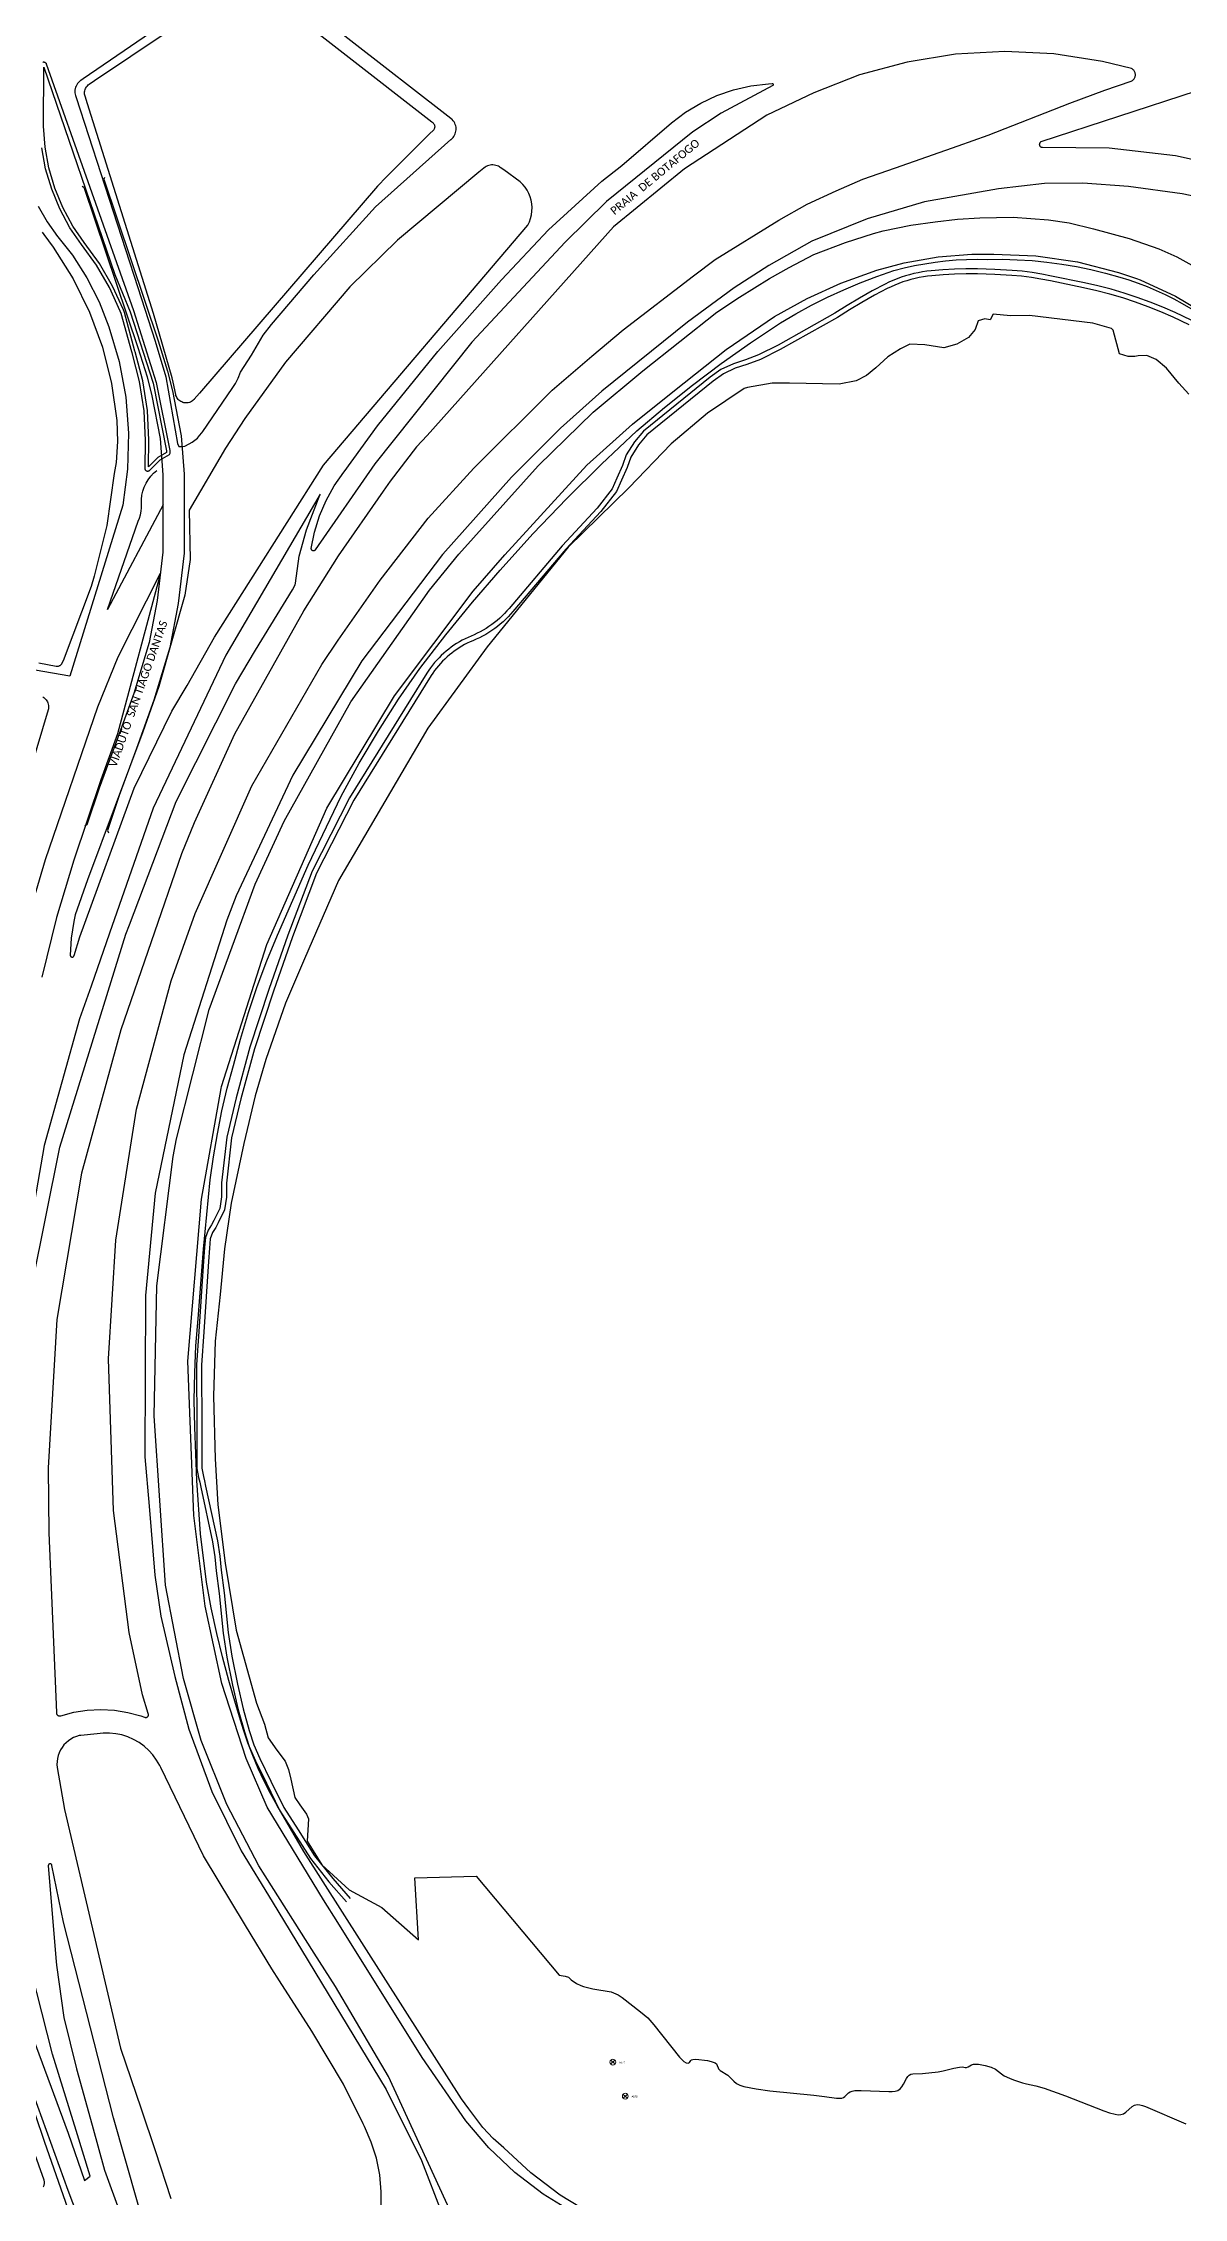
# Model space of a CAD drawing. Header units: millimetres. Extents: x 676447 to 689606, y 7455628 to 7463967.
# Drawn here: x 686435 to 686863, y 7460995 to 7461803 of the extents above; entities that cross this region are included whole.
import ezdxf

# ---------------------------------------------------------------- set-up
doc = ezdxf.new("R2010")
doc.units = ezdxf.units.MM
doc.header["$LTSCALE"] = 0.1
doc.header["$MEASUREMENT"] = 0
doc.linetypes.add('PHANTOM2', pattern=[1.25, 0.625, -0.125, 0.125, -0.125, 0.125, -0.125])
doc.layers.add('10.4-Postes', color=1, linetype='Continuous', lineweight=0)
for name, color, linetype in [('LEGENDAS_INFRAESTRUTURAS', 7, 'Continuous'), ('MUB_MEIOFIO', 7, 'Continuous'), ('MUB_OBRA_ARTE', 7, 'Continuous'), ('MUB_QUADRAS', 7, 'Continuous'), ('MUB_SEGMENTO', 7, 'Continuous'), ('NOS_DE_INFRAESTRUTURA', 7, 'Continuous')]:
    doc.layers.add(name, color=color, linetype=linetype)
doc.styles.add('Legend', font='calibri.ttf')
doc.styles.get("Standard").update_dxf_attribs({"font": 'arial.ttf'})

# ---------------------------------------------------------------- blocks, each defined once
blk = doc.blocks.new('PTPT')
at = {"layer": '10.4-Postes', "color": 1, "linetype": 'PHANTOM2'}
for points in [[(-0.0000079, 0.0000104), (0.0000075, -0.000002)], [(0.000007, 0.0000109), (-0.0000074, -0.0000025)]]:
    blk.add_lwpolyline(points, dxfattribs=at)
at = {"layer": '10.4-Postes', "color": 1}
blk.add_circle((-0.0000002, 0.0000042), 0.00000987, dxfattribs=at)

msp = doc.modelspace()

# ---------------------------------------------------------------- linework, layer by layer
at = {"layer": 'MUB_MEIOFIO', "linetype": 'Continuous'}
for points in [[(686508.59, 7461829.76), (686450.22, 7461789.81), (686449.28, 7461789.17), (686449.17, 7461789.09), (686448.77, 7461788.76), (686448.4, 7461788.39), (686448.07, 7461787.99), (686447.78, 7461787.55), (686447.54, 7461787.08), (686447.35, 7461786.6), (686447.22, 7461786.09), (686447.13, 7461785.57), (686447.11, 7461785.05), (686447.13, 7461784.53), (686447.21, 7461784.01), (686447.35, 7461783.51), (686447.58, 7461782.79)], [(686447.58, 7461782.79), (686470.69, 7461711.54), (686477.23, 7461691.38), (686481.16, 7461678.1), (686485.56, 7461653.01), (686486.03, 7461651.97), (686487.18, 7461651.91), (686488.3, 7461652.05), (686489.9, 7461652.94), (686491.01, 7461653.55), (686492.05, 7461654.26), (686493.01, 7461655.09), (686493.88, 7461656), (686494.65, 7461657.01), (686495.03, 7461657.61), (686506.03, 7461673.65), (686507.26, 7461675.53), (686508.32, 7461677.58), (686509.16, 7461679.74), (686513.36, 7461686.13), (686517.71, 7461693.63), (686520.87, 7461697.62), (686536.65, 7461716.24), (686559.77, 7461741.76), (686588.1, 7461766.99), (686588.18, 7461767.05), (686588.57, 7461767.4), (686588.92, 7461767.78), (686589.23, 7461768.2), (686589.5, 7461768.65), (686589.72, 7461769.13), (686589.88, 7461769.63), (686590, 7461770.14), (686590.06, 7461770.66), (686590.06, 7461771.18), (686590.01, 7461771.7), (686589.91, 7461772.21), (686589.75, 7461772.71), (686589.54, 7461773.19), (686589.28, 7461773.65), (686588.98, 7461774.08), (686588.63, 7461774.47), (686588.25, 7461774.82), (686588.13, 7461774.91), (686585.87, 7461776.67), (686517.51, 7461829.75)], [(686435.07, 7461796.05), (686435.18, 7461796.08), (686435.29, 7461796.09), (686435.41, 7461796.09), (686435.52, 7461796.08), (686435.64, 7461796.06), (686435.75, 7461796.02), (686435.85, 7461795.98), (686435.95, 7461795.92), (686436.05, 7461795.85), (686436.13, 7461795.78), (686436.21, 7461795.69), (686436.28, 7461795.6), (686436.34, 7461795.5), (686436.38, 7461795.39)], [(686724.19, 7461784.56), (686706.54, 7461776.16), (686675.75, 7461755.98), (686649.06, 7461734.33), (686579.15, 7461656.11), (686575.25, 7461651.76), (686565.32, 7461638.98), (686562.71, 7461635.12), (686545.81, 7461610.99), (686532.87, 7461590.3), (686532.8, 7461590.2), (686506.9, 7461544.04), (686491.83, 7461510.77), (686487.06, 7461499.22), (686464.36, 7461433.17), (686449.52, 7461379.52), (686440.37, 7461324.61), (686437.02, 7461269.05), (686437.38, 7461244.65), (686440.16, 7461177.26), (686440.16, 7461177.14), (686440.17, 7461177.01), (686440.19, 7461176.89), (686440.22, 7461176.77), (686440.27, 7461176.65), (686440.33, 7461176.54), (686440.4, 7461176.44), (686440.48, 7461176.35), (686440.57, 7461176.26), (686440.67, 7461176.19), (686440.78, 7461176.12), (686440.89, 7461176.07), (686441.01, 7461176.03), (686441.13, 7461176), (686441.25, 7461175.98), (686441.38, 7461175.98), (686441.5, 7461175.99), (686441.62, 7461176.01), (686441.74, 7461176.04), (686441.76, 7461176.05), (686446.69, 7461177.36), (686451.73, 7461178.14), (686456.83, 7461178.4), (686461.92, 7461178.12), (686466.96, 7461177.32), (686471.88, 7461175.99), (686473.24, 7461175.52), (686473.33, 7461175.48), (686473.43, 7461175.45), (686473.53, 7461175.42), (686473.63, 7461175.41), (686473.74, 7461175.41), (686473.84, 7461175.42), (686473.94, 7461175.44), (686474.04, 7461175.47), (686474.13, 7461175.51), (686474.22, 7461175.57), (686474.3, 7461175.63), (686474.38, 7461175.69), (686474.45, 7461175.77), (686474.51, 7461175.85), (686474.56, 7461175.94), (686474.61, 7461176.03), (686474.64, 7461176.13), (686474.66, 7461176.23), (686474.67, 7461176.33), (686474.67, 7461176.44), (686474.66, 7461176.54), (686474.64, 7461176.64), (686474.61, 7461176.74), (686474.57, 7461176.83), (686474.56, 7461176.85), (686472.4, 7461183.84), (686467.46, 7461207.21), (686461.51, 7461253.05), (686459.67, 7461309.93), (686462.39, 7461354.35), (686470.22, 7461403.53), (686483.16, 7461451.62), (686492.18, 7461476.87), (686513.48, 7461524.74), (686539.67, 7461570.13), (686545.81, 7461579.37), (686561.51, 7461601.78), (686579.57, 7461625.02), (686596.71, 7461643.79), (686626.01, 7461673.09), (686640.91, 7461685.83), (686652.73, 7461695.61), (686679.02, 7461715.85), (686687.17, 7461722.09), (686711.01, 7461736.76), (686721.75, 7461742.73), (686732.55, 7461747.76), (686742.6, 7461752.1), (686754.83, 7461756.45), (686778.27, 7461764.6), (686789.54, 7461768.67), (686820.18, 7461780.62), (686833.36, 7461785.51), (686843.14, 7461788.89), (686843.22, 7461788.92), (686843.46, 7461789.04), (686843.69, 7461789.19), (686843.91, 7461789.35), (686844.1, 7461789.54), (686844.27, 7461789.75), (686844.42, 7461789.98), (686844.55, 7461790.21), (686844.65, 7461790.47), (686844.73, 7461790.73), (686844.77, 7461790.99), (686844.79, 7461791.26), (686844.78, 7461791.53), (686844.74, 7461791.8), (686844.68, 7461792.07), (686844.58, 7461792.32), (686844.46, 7461792.56), (686844.32, 7461792.79), (686844.15, 7461793), (686843.96, 7461793.2), (686843.75, 7461793.37), (686843.53, 7461793.52), (686843.29, 7461793.65), (686832.42, 7461796.28), (686814.2, 7461799.11), (686795.78, 7461800.02), (686777.37, 7461798.99), (686759.17, 7461796.05), (686741.38, 7461791.22), (686724.19, 7461784.56)], [(686436.38, 7461795.39), (686469.04, 7461702.87), (686477.62, 7461675.93), (686482.68, 7461650.38), (686482.68, 7461649.32), (686482.41, 7461648.86), (686478.97, 7461646.77), (686475.04, 7461642.89), (686474.98, 7461642.83), (686474.9, 7461642.77), (686474.82, 7461642.72), (686474.74, 7461642.68), (686474.65, 7461642.64), (686474.56, 7461642.62), (686474.46, 7461642.6), (686474.37, 7461642.6), (686474.27, 7461642.6), (686474.18, 7461642.62), (686474.09, 7461642.65), (686474, 7461642.68), (686473.92, 7461642.72), (686473.84, 7461642.78), (686473.77, 7461642.84), (686473.7, 7461642.9), (686473.64, 7461642.98), (686473.59, 7461643.06), (686473.55, 7461643.14), (686473.51, 7461643.23), (686473.49, 7461643.32), (686473.47, 7461643.42), (686473.47, 7461643.51), (686473.61, 7461654.23), (686473.06, 7461665.32), (686471.36, 7461676.28), (686468.52, 7461687.01), (686468.41, 7461687.36), (686464.49, 7461701.74), (686464.11, 7461702.72), (686460.13, 7461711.53), (686455.24, 7461719.87), (686449.51, 7461727.65), (686445.25, 7461733.92), (686441.44, 7461740.97), (686438.39, 7461748.38), (686436.13, 7461756.07), (686434.68, 7461763.96)], [(686535.75, 7461613.67), (686536.96, 7461619.85), (686538.81, 7461625.88), (686541.27, 7461631.67), (686544.34, 7461637.18), (686547.95, 7461642.34), (686548.01, 7461642.41), (686560.57, 7461659.63), (686583.19, 7461687.59), (686607.12, 7461714.37), (686624.68, 7461733.17), (686644.71, 7461751.42), (686652.2, 7461757.33), (686670.83, 7461773.28), (686676.13, 7461777.26), (686681.83, 7461780.67), (686687.84, 7461783.47), (686694.12, 7461785.62), (686700.58, 7461787.1), (686707.17, 7461787.9), (686708.6, 7461787.98), (686708.64, 7461787.98), (686708.68, 7461787.98), (686708.71, 7461787.97), (686708.75, 7461787.96), (686708.78, 7461787.94), (686708.82, 7461787.92), (686708.85, 7461787.9), (686708.87, 7461787.88), (686708.9, 7461787.85), (686708.92, 7461787.82), (686708.94, 7461787.79), (686708.96, 7461787.75), (686708.97, 7461787.71), (686708.97, 7461787.68), (686708.98, 7461787.64), (686708.98, 7461787.6), (686708.97, 7461787.56), (686708.97, 7461787.53), (686708.95, 7461787.49), (686708.94, 7461787.46), (686708.92, 7461787.42), (686708.9, 7461787.39), (686708.87, 7461787.37), (686708.84, 7461787.34), (686708.81, 7461787.32), (686708.78, 7461787.3), (686708.76, 7461787.29), (686689.49, 7461776.93), (686678.88, 7461769.86), (686646.47, 7461743.72), (686630.91, 7461728.59), (686595.9, 7461691.01), (686559.59, 7461645.42), (686537.21, 7461613.14), (686537.16, 7461613.08), (686537.1, 7461613.02), (686537.04, 7461612.96), (686536.97, 7461612.91), (686536.89, 7461612.87), (686536.82, 7461612.84), (686536.73, 7461612.82), (686536.65, 7461612.8), (686536.57, 7461612.8), (686536.48, 7461612.8), (686536.4, 7461612.81), (686536.32, 7461612.83), (686536.24, 7461612.86), (686536.16, 7461612.9), (686536.09, 7461612.94), (686536.03, 7461612.99), (686535.97, 7461613.05), (686535.91, 7461613.12), (686535.87, 7461613.19), (686535.83, 7461613.26), (686535.79, 7461613.34), (686535.77, 7461613.42), (686535.76, 7461613.5), (686535.75, 7461613.59), (686535.75, 7461613.67)], [(686867.53, 7461785.1), (686809.38, 7461766.16), (686809.28, 7461766.11), (686809.19, 7461766.05), (686809.1, 7461765.97), (686809.02, 7461765.89), (686808.95, 7461765.81), (686808.89, 7461765.71), (686808.84, 7461765.61), (686808.8, 7461765.5), (686808.77, 7461765.4), (686808.76, 7461765.28), (686808.75, 7461765.17), (686808.76, 7461765.06), (686808.78, 7461764.95), (686808.81, 7461764.84), (686808.85, 7461764.74), (686808.9, 7461764.64), (686808.96, 7461764.54), (686809.03, 7461764.46), (686809.11, 7461764.38), (686809.2, 7461764.31), (686809.3, 7461764.25), (686809.4, 7461764.2), (686809.5, 7461764.16), (686809.61, 7461764.13), (686809.72, 7461764.11), (686809.84, 7461764.11), (686809.91, 7461764.11), (686834.94, 7461763.89), (686859.81, 7461761.05), (686884.24, 7461755.63)], [(686540.37, 7461644.91), (686616.91, 7461734.93), (686617.51, 7461736.16), (686617.98, 7461737.45), (686618.31, 7461738.78), (686618.5, 7461740.14), (686618.55, 7461741.5), (686618.45, 7461742.87), (686618.22, 7461744.22), (686617.84, 7461745.54), (686617.32, 7461746.81), (686616.68, 7461748.01), (686615.92, 7461749.15), (686615.04, 7461750.2), (686614.05, 7461751.15), (686607.92, 7461755.6), (686606.62, 7461756.54), (686606.34, 7461756.73), (686605.89, 7461756.98), (686605.41, 7461757.19), (686604.91, 7461757.34), (686604.39, 7461757.45), (686603.87, 7461757.49), (686603.35, 7461757.48), (686602.83, 7461757.42), (686602.32, 7461757.31), (686601.82, 7461757.14), (686601.35, 7461756.92), (686600.9, 7461756.65), (686600.48, 7461756.33), (686598.56, 7461754.73), (686568.05, 7461729.28), (686550.16, 7461711.84), (686526.07, 7461683.49), (686510.81, 7461662.47), (686503.54, 7461651.29), (686489.93, 7461628.05), (686490.28, 7461609.58), (686488.28, 7461596.22), (686478.62, 7461561.91), (686472.59, 7461544.89), (686451.76, 7461489.43), (686447.22, 7461476.32), (686446.65, 7461473.86), (686445.67, 7461467.55), (686445.36, 7461461.17), (686445.37, 7461461.1), (686445.38, 7461461.02), (686445.41, 7461460.95), (686445.44, 7461460.88), (686445.47, 7461460.82), (686445.52, 7461460.76), (686445.57, 7461460.7), (686445.62, 7461460.65), (686445.68, 7461460.61), (686445.75, 7461460.57), (686445.82, 7461460.54), (686445.89, 7461460.52), (686445.96, 7461460.5), (686446.04, 7461460.49), (686446.11, 7461460.49), (686446.18, 7461460.5), (686446.26, 7461460.51), (686446.33, 7461460.54), (686446.4, 7461460.57), (686446.46, 7461460.61), (686446.52, 7461460.65), (686446.58, 7461460.7), (686446.63, 7461460.75), (686446.67, 7461460.82), (686446.71, 7461460.88), (686446.74, 7461460.95), (686446.76, 7461461.02), (686446.78, 7461461.09), (686448.97, 7461468.14), (686469.33, 7461523.81), (686483.48, 7461552.64), (686489.14, 7461562.36), (686499.41, 7461580.45), (686540.37, 7461644.91)], [(686877.16, 7461743.49), (686862.31, 7461746.67), (686842.15, 7461749.43), (686825.07, 7461750.7), (686810.64, 7461750.48), (686793.46, 7461748.57), (686765.66, 7461743.69), (686744.23, 7461737.33), (686723.44, 7461728.85), (686707.31, 7461719.73), (686694.37, 7461711.45), (686676.76, 7461698.51), (686644.71, 7461672.64), (686629.22, 7461658.85), (686610.77, 7461640.39), (686585.12, 7461611.59), (686584.98, 7461611.42), (686554.75, 7461571.56), (686528.85, 7461528.75), (686507.57, 7461483.47), (686504.03, 7461474.36), (686487.9, 7461423.86), (686477.15, 7461371.95), (686473.63, 7461333.56), (686473.29, 7461273.18), (686474.95, 7461254.58), (686477.12, 7461228.77), (686479.32, 7461213.38), (686484.61, 7461190.72), (686489.83, 7461171.04), (686498.46, 7461147.71), (686509.48, 7461125.41), (686521.13, 7461106.41), (686534.63, 7461084.11), (686563.76, 7461035.99), (686577.02, 7461009.31), (686584.7, 7460989.62)], [(686433.34, 7461741.97), (686436.67, 7461736.13), (686440.59, 7461730.67), (686440.67, 7461730.57), (686446.14, 7461723.71), (686451.63, 7461715.22), (686456.2, 7461706.22), (686459.81, 7461696.78), (686463.67, 7461683.78), (686466.14, 7461670.46), (686467.21, 7461656.94), (686466.86, 7461643.39), (686465.1, 7461629.95), (686445.17, 7461565.79)], [(686536.87, 7461087.02), (686518.39, 7461116.01), (686516.06, 7461119.84), (686504.02, 7461142.73), (686494.44, 7461166.76), (686487.78, 7461190.05), (686481.03, 7461225.01), (686476.88, 7461288.45), (686477.88, 7461337.28), (686483.97, 7461385.74), (686485.21, 7461392.39), (686497.46, 7461440.88), (686514.71, 7461487.83), (686525.57, 7461511.41), (686550.57, 7461556.19), (686580.11, 7461598.12), (686591.09, 7461611.58), (686620.8, 7461644.69), (686641.39, 7461664.77), (686660.05, 7461680.34), (686687.87, 7461702.23), (686696.36, 7461707.89), (686707.56, 7461714.97), (686714.89, 7461719.08), (686724.17, 7461723.85), (686736.01, 7461728.36), (686746.56, 7461731.83), (686750.16, 7461732.73), (686760.52, 7461734.92), (686769.65, 7461736.2), (686778.02, 7461737.1), (686786.5, 7461737.62), (686798.98, 7461737.88), (686812.17, 7461736.85), (686819.89, 7461735.82), (686829.02, 7461733.51), (686842.47, 7461729.91), (686853.53, 7461726.05), (686860.35, 7461723.09), (686875, 7461714.88)], [(686634.04, 7460989.69), (686622.66, 7460996.69), (686612.07, 7461004.85), (686602.38, 7461014.06), (686593.72, 7461024.24), (686577.3, 7461047.9), (686545.65, 7461098.48), (686540.28, 7461107.07), (686519.18, 7461141.8), (686511.38, 7461160.03), (686502.14, 7461188.2), (686495.89, 7461217.18), (686491.72, 7461251.1), (686489.46, 7461308.97), (686494.63, 7461369.73), (686501.91, 7461411.25), (686502.09, 7461411.95), (686519.12, 7461465.17), (686541.62, 7461516.32), (686566.89, 7461558.43), (686596.42, 7461597.66), (686608.32, 7461611.32), (686639.11, 7461644.95), (686656.2, 7461660.25), (686671.99, 7461672.95), (686691.36, 7461688.24), (686709.43, 7461700.61), (686721.64, 7461707.44), (686734.33, 7461713.14), (686747.85, 7461718.02), (686758.02, 7461720.79), (686770.88, 7461723.06), (686783.42, 7461724.04), (686791.64, 7461724.04), (686807.46, 7461723.41), (686823.12, 7461721.12), (686838.46, 7461717.21), (686845.2, 7461714.94), (686846.54, 7461714.41), (686859.86, 7461708.28), (686872.46, 7461700.78)], [(686480.24, 7461630.05), (686459.29, 7461590.78), (686470.87, 7461623.94), (686471.33, 7461625.06), (686471.72, 7461626.34), (686471.96, 7461627.64), (686472.07, 7461628.97), (686472.04, 7461630.3), (686472.03, 7461630.5), (686472.06, 7461632.08), (686472.25, 7461633.66), (686472.6, 7461635.2), (686473.12, 7461636.7), (686473.78, 7461638.13), (686474.6, 7461639.49), (686475.55, 7461640.76), (686476.63, 7461641.92), (686477.82, 7461642.96)], [(686431.01, 7461337.57), (686441.44, 7461389.21), (686466.19, 7461469.07), (686467.55, 7461472.58), (686485.05, 7461518.77), (686507.29, 7461562.89), (686514.79, 7461575.54), (686528.73, 7461598.22), (686529.65, 7461600.1), (686529.65, 7461600.11), (686529.73, 7461600.3), (686529.79, 7461600.5), (686529.83, 7461600.71), (686531.2, 7461610.81), (686533.98, 7461620.65), (686539.1, 7461634.09), (686503.64, 7461573.66), (686476.42, 7461516.31), (686460.03, 7461469.51), (686453.14, 7461449.56), (686448.81, 7461437.32), (686435.51, 7461389.9), (686427.23, 7461341.35)], [(686419.7, 7461441.64), (686436.1, 7461497.14), (686455.64, 7461554.28), (686463.27, 7461573.03), (686479.18, 7461604.42)], [(686479.18, 7461604.42), (686463.12, 7461544.17), (686456.87, 7461526.98), (686446.69, 7461496.86), (686440.22, 7461475.29), (686434.67, 7461452.97)], [(686445.17, 7461565.79), (686294.18, 7461591.97)], [(686435.05, 7461558.05), (686435.41, 7461557.83), (686435.75, 7461557.56), (686436.09, 7461557.25), (686436.37, 7461556.91), (686436.61, 7461556.56), (686436.82, 7461556.16), (686436.99, 7461555.78), (686437.11, 7461555.35), (686437.2, 7461554.88), (686437.22, 7461554.46), (686437.22, 7461554.04), (686437.16, 7461553.58), (686437.07, 7461553.22), (686412.8, 7461472.34)], [(686523.86, 7461076.64), (686520.94, 7461081.19), (686511.03, 7461097.4), (686495.36, 7461123.51), (686479.31, 7461156.66), (686478.93, 7461157.42), (686477.75, 7461159.45), (686476.37, 7461161.34), (686474.79, 7461163.08), (686473.04, 7461164.65), (686471.14, 7461166.02), (686469.1, 7461167.18), (686466.95, 7461168.13), (686464.72, 7461168.85), (686462.42, 7461169.33), (686460.09, 7461169.56), (686457.74, 7461169.55), (686455.41, 7461169.3), (686449.32, 7461168.71), (686448.74, 7461168.59), (686447.65, 7461168.27), (686446.59, 7461167.84), (686445.59, 7461167.3), (686444.65, 7461166.66), (686443.78, 7461165.92), (686443, 7461165.1), (686442.3, 7461164.2), (686441.7, 7461163.23), (686441.21, 7461162.2), (686440.83, 7461161.13), (686440.56, 7461160.03), (686440.41, 7461158.9), (686440.37, 7461157.76), (686440.46, 7461156.63), (686443.15, 7461140.92), (686464.24, 7461051.37), (686471.89, 7461028.74), (686477.17, 7461013.1), (686483.11, 7460995.06)], [(686475.21, 7460977.44), (686461.51, 7461025.25), (686442.88, 7461098.71), (686438.49, 7461119.96), (686438.48, 7461119.98), (686438.47, 7461120.05), (686438.44, 7461120.12), (686438.41, 7461120.18), (686438.37, 7461120.25), (686438.32, 7461120.3), (686438.27, 7461120.35), (686438.21, 7461120.4), (686438.15, 7461120.44), (686438.08, 7461120.47), (686438.02, 7461120.5), (686437.95, 7461120.52), (686437.87, 7461120.53), (686437.8, 7461120.53), (686437.73, 7461120.53), (686437.66, 7461120.52), (686437.59, 7461120.5), (686437.52, 7461120.47), (686437.45, 7461120.44), (686437.39, 7461120.4), (686437.34, 7461120.35), (686437.28, 7461120.3), (686437.24, 7461120.24), (686437.2, 7461120.18), (686437.17, 7461120.12), (686437.14, 7461120.05), (686437.12, 7461119.98), (686437.11, 7461119.91), (686437.11, 7461119.83), (686437.11, 7461119.76), (686440.06, 7461083.89), (686440.17, 7461082.53), (686442.93, 7461062.9), (686447.73, 7461043.66), (686453.53, 7461022.57), (686458.17, 7461005.73)], [(686450.64, 7461001.82), (686452.86, 7461003.45), (686447.54, 7461020.56), (686438.67, 7461049.14), (686426.81, 7461095.88)], [(686588.92, 7460988.04), (686564.67, 7461040.77), (686544.86, 7461074.49), (686536.87, 7461087.02)], [(686561.93, 7460991.16), (686562, 7460997.54), (686561.41, 7461003.89), (686560.15, 7461010.14), (686558.25, 7461016.24), (686555.72, 7461022.09), (686555.25, 7461023.03), (686547.87, 7461037.97), (686535.98, 7461057.78), (686523.86, 7461076.64)], [(686449.41, 7460985.16), (686444.62, 7460998.03), (686421.83, 7461061.08)], [(686429.33, 7461060.75), (686444.51, 7461019.55), (686450.64, 7461001.82)], [(686435.14, 7460999.43), (686435.29, 7460999.62), (686435.42, 7460999.83), (686435.53, 7461000.04), (686435.62, 7461000.27), (686435.68, 7461000.5), (686435.71, 7461000.74), (686435.72, 7461000.98), (686435.71, 7461001.23), (686435.67, 7461001.46), (686435.6, 7461001.7), (686435.51, 7461001.92), (686435.51, 7461001.93), (686424.86, 7461032.19)], [(686432.17, 7461026.55), (686435.6, 7461016.55), (686472.83, 7460910.07)], [(686458.17, 7461005.73), (686489.6, 7460919.61)]]:
    msp.add_lwpolyline(points, dxfattribs=at)
at = {"layer": 'MUB_OBRA_ARTE', "linetype": 'Continuous'}
for points in [[(686462.02, 7461716.4), (686467.87, 7461702.44), (686476.42, 7461675.62), (686481.44, 7461650.26), (686481.44, 7461649.72), (686478.2, 7461647.76), (686474.72, 7461644.33), (686474.85, 7461654.25), (686474.3, 7461665.45), (686472.58, 7461676.54), (686469.72, 7461687.36), (686469.6, 7461687.71), (686465.67, 7461702.13), (686465.26, 7461703.2), (686461.24, 7461712.1), (686456.28, 7461720.56), (686450.53, 7461728.37), (686446.31, 7461734.57), (686442.57, 7461741.5), (686439.56, 7461748.79), (686437.34, 7461756.36), (686435.92, 7461764.12), (686435.31, 7461771.99), (686435.5, 7461794.13), (686462.02, 7461716.4)], [(686449.79, 7461749.52), (686450.48, 7461749.14), (686470.7, 7461689.04), (686474.14, 7461678), (686475.94, 7461670.98), (686479.06, 7461654.92), (686480.07, 7461641.31), (686480.07, 7461612.35), (686477.96, 7461594.22), (686474.92, 7461578.44), (686469.14, 7461559.31), (686462.66, 7461541.51), (686456.18, 7461523.78), (686451.57, 7461510.03), (686450.7, 7461509.64)], [(686458.21, 7461752.74), (686457.9, 7461752.17), (686478.31, 7461691.5), (686481.84, 7461680.19), (686483.74, 7461672.74), (686487, 7461655.98), (686488.07, 7461641.61), (686488.07, 7461611.89), (686485.87, 7461593), (686482.69, 7461576.52), (686476.73, 7461556.78), (686470.18, 7461538.76), (686463.73, 7461521.13), (686459.33, 7461507.99), (686459.71, 7461507.14)], [(686865.72, 7461699.24), (686859.72, 7461702.11), (686855.03, 7461704.17), (686850.28, 7461706.08), (686845.47, 7461707.83), (686840.6, 7461709.43), (686835.68, 7461710.86), (686830.72, 7461712.13), (686825.72, 7461713.24), (686813.37, 7461715.83), (686809.7, 7461716.55), (686806.02, 7461717.14), (686802.32, 7461717.6), (686798.6, 7461717.94), (686792.1, 7461718.32), (686785.59, 7461718.53), (686781.24, 7461718.54), (686776.9, 7461718.42), (686772.56, 7461718.18), (686768.24, 7461717.82), (686766.6, 7461717.63), (686764.96, 7461717.39), (686763.34, 7461717.09), (686761.72, 7461716.74), (686760.12, 7461716.33), (686758.54, 7461715.87), (686756.97, 7461715.36), (686755.42, 7461714.79), (686753.88, 7461714.17), (686752.37, 7461713.5), (686750.89, 7461712.78), (686746.07, 7461710.26), (686741.33, 7461707.6), (686736.67, 7461704.8), (686732.09, 7461701.86), (686710.76, 7461689.91), (686703.44, 7461686.26), (686698.52, 7461684.38), (686694.07, 7461682.97), (686689.38, 7461680.75), (686685.27, 7461677.94), (686660.29, 7461657.64), (686656.89, 7461653.66), (686653.84, 7461648.74), (686652.44, 7461644.76), (686650.33, 7461640.07), (686648.53, 7461636.05), (686642.91, 7461628.79), (686629.78, 7461614.73), (686609.94, 7461591.25), (686609.1, 7461590.29), (686608.23, 7461589.36), (686607.33, 7461588.46), (686606.39, 7461587.59), (686605.43, 7461586.75), (686604.44, 7461585.95), (686603.42, 7461585.18), (686602.38, 7461584.45), (686601.31, 7461583.75), (686600.22, 7461583.09), (686599.1, 7461582.46), (686597.97, 7461581.88), (686596.81, 7461581.33), (686595.64, 7461580.82), (686594.53, 7461580.34), (686593.43, 7461579.82), (686592.35, 7461579.27), (686591.28, 7461578.67), (686590.24, 7461578.04), (686589.23, 7461577.38), (686588.23, 7461576.68), (686587.26, 7461575.95), (686586.31, 7461575.19), (686585.39, 7461574.39), (686584.5, 7461573.56), (686583.64, 7461572.71), (686582.81, 7461571.82), (686582, 7461570.91), (686581.23, 7461569.97), (686580.49, 7461569), (686579.79, 7461568.01), (686579.11, 7461567), (686550.02, 7461520.19), (686536.04, 7461492.72), (686526.89, 7461468.67), (686519.86, 7461448.36), (686512.7, 7461426.68), (686507.53, 7461407.77), (686504.01, 7461393.01), (686502.13, 7461375.87), (686502.13, 7461370.59), (686501.43, 7461366.26), (686499.2, 7461361.69), (686498.38, 7461360.05), (686497.08, 7461358.12), (686496.02, 7461355.31), (686495.67, 7461351.56), (686495.32, 7461346.52), (686493.55, 7461320.13), (686492.73, 7461307.57), (686492.73, 7461300.64), (686492.85, 7461290.33), (686492.85, 7461282.48), (686492.85, 7461272.05), (686492.86, 7461268.71), (686493.45, 7461265.32), (686493.92, 7461263.68), (686494.27, 7461261.8), (686498.72, 7461241.28), (686499.54, 7461235.66), (686500.13, 7461230.39), (686501.18, 7461221.95), (686502.71, 7461207.04), (686504.11, 7461198.02), (686506.22, 7461187.47), (686508.33, 7461178.22), (686510.68, 7461170.01), (686512.44, 7461164.47), (686514.79, 7461159.2), (686518.89, 7461150.76), (686523.81, 7461140.68), (686529.22, 7461132.32), (686535.43, 7461122.48), (686542.35, 7461113.81), (686548.91, 7461106.31)], [(686864.89, 7461697.57), (686858.94, 7461700.42), (686854.31, 7461702.46), (686849.61, 7461704.34), (686844.86, 7461706.07), (686840.05, 7461707.65), (686835.19, 7461709.07), (686830.29, 7461710.32), (686825.35, 7461711.42), (686812.98, 7461714.01), (686809.38, 7461714.71), (686805.76, 7461715.3), (686802.12, 7461715.75), (686798.46, 7461716.08), (686792.01, 7461716.46), (686785.55, 7461716.66), (686781.26, 7461716.67), (686776.98, 7461716.56), (686772.69, 7461716.33), (686768.42, 7461715.97), (686766.84, 7461715.79), (686765.27, 7461715.55), (686763.71, 7461715.26), (686762.15, 7461714.92), (686760.61, 7461714.53), (686759.09, 7461714.09), (686757.58, 7461713.6), (686756.08, 7461713.05), (686754.61, 7461712.46), (686753.16, 7461711.81), (686751.73, 7461711.12), (686746.94, 7461708.62), (686742.23, 7461705.97), (686737.6, 7461703.19), (686733.06, 7461700.27), (686711.63, 7461688.26), (686704.19, 7461684.55), (686699.13, 7461682.62), (686694.75, 7461681.24), (686690.31, 7461679.13), (686686.39, 7461676.44), (686661.6, 7461656.31), (686658.4, 7461652.56), (686655.53, 7461647.93), (686654.17, 7461644.06), (686652.02, 7461639.31), (686650.14, 7461635.09), (686644.33, 7461627.58), (686631.17, 7461613.49), (686611.37, 7461590.05), (686610.48, 7461589.04), (686609.57, 7461588.06), (686608.62, 7461587.12), (686607.64, 7461586.21), (686606.63, 7461585.33), (686605.59, 7461584.48), (686604.52, 7461583.67), (686603.42, 7461582.9), (686602.3, 7461582.17), (686601.15, 7461581.48), (686599.98, 7461580.82), (686598.79, 7461580.21), (686597.58, 7461579.63), (686596.35, 7461579.1), (686595.29, 7461578.65), (686594.25, 7461578.15), (686593.23, 7461577.63), (686592.22, 7461577.06), (686591.24, 7461576.47), (686590.27, 7461575.84), (686589.33, 7461575.18), (686588.41, 7461574.48), (686587.51, 7461573.76), (686586.64, 7461573.01), (686585.8, 7461572.22), (686584.98, 7461571.41), (686584.19, 7461570.57), (686583.43, 7461569.71), (686582.7, 7461568.82), (686582, 7461567.9), (686581.33, 7461566.97), (686580.69, 7461566.01), (686551.64, 7461519.27), (686537.75, 7461491.97), (686528.64, 7461468.03), (686521.62, 7461447.76), (686514.49, 7461426.15), (686509.33, 7461407.31), (686505.85, 7461392.69), (686503.99, 7461375.76), (686503.99, 7461370.44), (686503.22, 7461365.69), (686500.87, 7461360.86), (686499.99, 7461359.11), (686498.74, 7461357.26), (686497.85, 7461354.89), (686497.53, 7461351.41), (686497.18, 7461346.4), (686495.41, 7461320.01), (686494.59, 7461307.51), (686494.59, 7461300.65), (686494.71, 7461290.34), (686494.71, 7461282.48), (686494.71, 7461272.06), (686494.72, 7461268.88), (686495.27, 7461265.73), (686495.73, 7461264.1), (686496.09, 7461262.17), (686500.56, 7461241.62), (686501.39, 7461235.9), (686501.98, 7461230.6), (686503.04, 7461222.16), (686504.56, 7461207.28), (686505.95, 7461198.34), (686508.05, 7461187.86), (686510.14, 7461178.68), (686512.46, 7461170.55), (686514.19, 7461165.13), (686516.48, 7461159.98), (686520.56, 7461151.58), (686525.44, 7461141.6), (686530.79, 7461133.33), (686536.95, 7461123.56), (686543.78, 7461115.01), (686550.31, 7461107.54)]]:
    msp.add_lwpolyline(points, dxfattribs=at)
at = {"layer": 'MUB_QUADRAS', "linetype": 'Continuous'}
for points in [[(686450.9, 7461783.26), (686450.79, 7461783.66), (686450.73, 7461784.08), (686450.71, 7461784.5), (686450.74, 7461784.91), (686450.81, 7461785.33), (686450.92, 7461785.73), (686451.07, 7461786.12), (686451.27, 7461786.49), (686451.5, 7461786.84), (686451.76, 7461787.16), (686452.06, 7461787.46), (686452.39, 7461787.72), (686452.48, 7461787.78), (686454.5, 7461789.14), (686509.37, 7461826.03)], [(686514.48, 7461825.55), (686580.98, 7461773.63), (686581.22, 7461773.45), (686581.32, 7461773.37), (686581.47, 7461773.22), (686581.61, 7461773.06), (686581.73, 7461772.89), (686581.82, 7461772.71), (686581.9, 7461772.51), (686581.96, 7461772.31), (686582, 7461772.11), (686582.02, 7461771.9), (686582.01, 7461771.69), (686581.98, 7461771.48), (686581.93, 7461771.28), (686581.86, 7461771.08), (686581.77, 7461770.89), (686581.66, 7461770.71), (686581.53, 7461770.55), (686581.39, 7461770.4), (686580.25, 7461769.32), (686563.95, 7461753), (686560.53, 7461749.47), (686493.77, 7461671.88), (686491.84, 7461669.65), (686491.78, 7461669.57), (686491.48, 7461669.28), (686491.15, 7461669.02), (686490.8, 7461668.79), (686490.43, 7461668.6), (686490.04, 7461668.45), (686489.63, 7461668.35), (686489.22, 7461668.28), (686488.8, 7461668.26), (686488.38, 7461668.28), (686487.97, 7461668.35), (686487.56, 7461668.46), (686487.17, 7461668.61), (686486.8, 7461668.81), (686486.45, 7461669.03), (686486.13, 7461669.3), (686485.83, 7461669.6), (686485.57, 7461669.92), (686485.34, 7461670.27), (686485.15, 7461670.65), (686485, 7461671.04), (686484.9, 7461671.45), (686483.93, 7461676.09), (686483.58, 7461677.61), (686476.56, 7461701.77), (686451.82, 7461780.34), (686450.9, 7461783.26)], [(686434.84, 7461732.23), (686435.42, 7461731.46), (686438.98, 7461726.64), (686446.44, 7461714.8), (686452.61, 7461702.24), (686457.44, 7461689.11), (686460.87, 7461675.54), (686462.86, 7461661.69), (686463.1, 7461653.81), (686462.51, 7461645.95), (686461.85, 7461641.75), (686459.12, 7461622.31), (686454.38, 7461603.25), (686453.15, 7461599.39), (686442.71, 7461571.57), (686442.13, 7461570.49), (686442.02, 7461570.31), (686441.89, 7461570.14), (686441.75, 7461569.99), (686441.59, 7461569.85), (686441.42, 7461569.73), (686441.24, 7461569.63), (686441.04, 7461569.55), (686440.84, 7461569.49), (686440.64, 7461569.45), (686440.43, 7461569.43), (686440.22, 7461569.44), (686440.01, 7461569.46), (686433.52, 7461570.65)], [(686640.85, 7460989.21), (686629.03, 7460996.33), (686618.01, 7461004.65), (686607.93, 7461014.07), (686603.93, 7461017.56), (686600.09, 7461021.66), (686596.71, 7461026.14), (686594.78, 7461028.64), (686592.09, 7461032.39), (686577.31, 7461055.53), (686532.98, 7461125.14), (686522.9, 7461142.36), (686520.41, 7461146.94), (686518.07, 7461151.59), (686515.87, 7461156.32), (686513.83, 7461161.11), (686512, 7461165.91), (686510.32, 7461170.77), (686508.77, 7461175.67), (686507.37, 7461180.62), (686504.76, 7461189.31), (686502.41, 7461198.09), (686500.33, 7461206.92), (686498.24, 7461216.48), (686496.5, 7461226.11), (686494.14, 7461244.25), (686492.83, 7461264.22), (686492.04, 7461284.23), (686491.87, 7461294.41), (686492.02, 7461304.6), (686492.49, 7461314.77), (686493.29, 7461324.93), (686495.29, 7461350.95), (686497.81, 7461376.92), (686499.03, 7461385.6), (686500.51, 7461394.23), (686502.25, 7461402.81), (686504.25, 7461411.34), (686506.51, 7461419.8), (686509.19, 7461429.78), (686512.18, 7461439.68), (686515.5, 7461449.47), (686519.12, 7461459.15), (686523.06, 7461468.71), (686534.6, 7461494.97), (686546.98, 7461520.86), (686553.73, 7461533.19), (686560.89, 7461545.29), (686568.46, 7461557.14), (686576.43, 7461568.73), (686586.16, 7461581.29), (686596.22, 7461593.59), (686606.61, 7461605.61), (686618.88, 7461619.18), (686631.53, 7461632.4), (686644.53, 7461645.28), (686657.88, 7461657.79), (686668.15, 7461666.52), (686678.66, 7461674.94), (686689.43, 7461683.05), (686700.43, 7461690.83), (686711.66, 7461698.28), (686717.45, 7461701.67), (686723.34, 7461704.87), (686729.34, 7461707.88), (686735.43, 7461710.69), (686741.61, 7461713.3), (686747.88, 7461715.71), (686754.21, 7461717.92), (686758.04, 7461718.9), (686761.89, 7461719.75), (686765.77, 7461720.47), (686769.67, 7461721.06), (686773.59, 7461721.53), (686777.52, 7461721.86), (686781.46, 7461722.06), (686785.41, 7461722.13), (686789.35, 7461722.07), (686794.93, 7461722.11), (686800.5, 7461721.95), (686806.07, 7461721.6), (686811.61, 7461721.06), (686817.14, 7461720.32), (686822.64, 7461719.39), (686828.1, 7461718.27), (686833.52, 7461716.95), (686838.89, 7461715.45), (686842.37, 7461714.37), (686845.82, 7461713.17), (686849.23, 7461711.86), (686852.59, 7461710.43), (686855.9, 7461708.9), (686859.16, 7461707.26), (686862.37, 7461705.51), (686865.51, 7461703.66)], [(686640.85, 7460989.21), (686629.03, 7460996.33), (686618.01, 7461004.65), (686607.93, 7461014.07), (686603.93, 7461017.56), (686600.09, 7461021.66), (686596.71, 7461026.14), (686594.78, 7461028.64), (686592.09, 7461032.39), (686577.31, 7461055.53), (686532.98, 7461125.14), (686522.9, 7461142.36), (686520.41, 7461146.94), (686518.07, 7461151.59), (686515.87, 7461156.32), (686513.83, 7461161.11), (686512, 7461165.91), (686510.32, 7461170.77), (686508.77, 7461175.67), (686507.37, 7461180.62), (686504.76, 7461189.31), (686502.41, 7461198.09), (686500.33, 7461206.92), (686498.24, 7461216.48), (686496.5, 7461226.11), (686494.14, 7461244.25), (686492.83, 7461264.22), (686492.04, 7461284.23), (686491.87, 7461294.41), (686492.02, 7461304.6), (686492.49, 7461314.77), (686493.29, 7461324.93), (686495.29, 7461350.95), (686497.81, 7461376.92), (686499.03, 7461385.6), (686500.51, 7461394.23), (686502.25, 7461402.81), (686504.25, 7461411.34), (686506.51, 7461419.8), (686509.19, 7461429.78), (686512.18, 7461439.68), (686515.5, 7461449.47), (686519.12, 7461459.15), (686523.06, 7461468.71), (686534.6, 7461494.97), (686546.98, 7461520.86), (686553.73, 7461533.19), (686560.89, 7461545.29), (686568.46, 7461557.14), (686576.43, 7461568.73), (686586.16, 7461581.29), (686596.22, 7461593.59), (686606.61, 7461605.61), (686618.88, 7461619.18), (686631.53, 7461632.4), (686644.53, 7461645.28), (686657.88, 7461657.79), (686668.15, 7461666.52), (686678.66, 7461674.94), (686689.43, 7461683.05), (686700.43, 7461690.83), (686711.66, 7461698.28), (686717.45, 7461701.67), (686723.34, 7461704.87), (686729.34, 7461707.88), (686735.43, 7461710.69), (686741.61, 7461713.3), (686747.88, 7461715.71), (686754.21, 7461717.92), (686758.04, 7461718.9), (686761.89, 7461719.75), (686765.77, 7461720.47), (686769.67, 7461721.06), (686773.59, 7461721.53), (686777.52, 7461721.86), (686781.46, 7461722.06), (686785.41, 7461722.13), (686789.35, 7461722.07), (686794.93, 7461722.11), (686800.5, 7461721.95), (686806.07, 7461721.6), (686811.61, 7461721.06), (686817.14, 7461720.32), (686822.64, 7461719.39), (686828.1, 7461718.27), (686833.52, 7461716.95), (686838.89, 7461715.45), (686842.37, 7461714.37), (686845.82, 7461713.17), (686849.23, 7461711.86), (686852.59, 7461710.43), (686855.9, 7461708.9), (686859.16, 7461707.26), (686862.37, 7461705.51), (686865.51, 7461703.66)], [(686864.78, 7461671.49), (686861.07, 7461675.7), (686856.5, 7461681.28), (686852.62, 7461684.5), (686849.01, 7461686.07), (686845.85, 7461685.91), (686844.58, 7461685.71), (686842.05, 7461685.68), (686838.82, 7461686.73), (686836.44, 7461695.49), (686835.77, 7461696.16), (686828.8, 7461698.17), (686805.07, 7461701.05), (686797.9, 7461700.91), (686791.43, 7461701.6), (686790.33, 7461699.4), (686788.26, 7461699.81), (686785.78, 7461698.98), (686784.68, 7461695.82), (686782.2, 7461692.79), (686777.79, 7461690.31), (686772.97, 7461688.93), (686765.81, 7461690.03), (686760.16, 7461690.31), (686756.71, 7461688.52), (686751.89, 7461685.49), (686747.43, 7461681.48), (686743.98, 7461678.59), (686740.13, 7461676.53), (686733.65, 7461675.29), (686715.05, 7461675.7), (686708.58, 7461675.7), (686699.35, 7461674.05), (686698.11, 7461673.64), (686684.3, 7461664.39), (686670.66, 7461652.96), (686654.82, 7461636.44), (686632.09, 7461614.13), (686601.73, 7461576.87), (686579.46, 7461546.31), (686545.92, 7461489.23), (686533.21, 7461459.82), (686526.05, 7461443.16), (686518.75, 7461422.09), (686514.75, 7461408.46), (686510.47, 7461390.59), (686505.65, 7461368.28), (686503.17, 7461351.07), (686501.51, 7461334), (686499.72, 7461316.55), (686499.03, 7461295.89), (686499.72, 7461272.35), (686500.68, 7461255.14), (686503.43, 7461233.28), (686507.57, 7461208.08), (686515.14, 7461180.82), (686518.19, 7461172.89), (686519.57, 7461167.8), (686522.87, 7461163.12), (686525.9, 7461158.99), (686527.14, 7461155.96), (686528.11, 7461152.24), (686529.62, 7461145.35), (686531.41, 7461142.6), (686533.89, 7461139.16), (686534.72, 7461137.37), (686534.18, 7461129.05), (686539.69, 7461120.1), (686549.89, 7461110.74), (686562.15, 7461104.13), (686575.92, 7461092.01), (686574.54, 7461115.28), (686597.55, 7461115.97), (686628.74, 7461078.8), (686631, 7461078.43), (686632.22, 7461078.07), (686633.21, 7461077.09), (686635.16, 7461075.73), (686636.85, 7461074.93), (686637.85, 7461074.57), (686641.29, 7461073.67), (686648.16, 7461072.49), (686649.11, 7461072.21), (686650.78, 7461071.42), (686652.26, 7461070.41), (686659.21, 7461065.1), (686661.89, 7461062.82), (686664.22, 7461060.21), (686673.88, 7461048.09), (686674.76, 7461047.1), (686675.47, 7461046.44), (686676.32, 7461045.95), (686677.09, 7461045.79), (686677.52, 7461045.99), (686678.09, 7461046.77), (686678.38, 7461047.03), (686678.77, 7461047.23), (686679.91, 7461047.34), (686684.37, 7461046.74), (686685.68, 7461046.48), (686687.15, 7461045.95), (686687.68, 7461045.5), (686687.95, 7461044.97), (686688.27, 7461044.05), (686688.47, 7461043.73), (686689.1, 7461043.1), (686691.9, 7461041.33), (686694.21, 7461039.03), (686695.2, 7461038.22), (686696.43, 7461037.54), (686697.92, 7461037.05), (686702.51, 7461036.16), (686707.74, 7461035.37), (686724.17, 7461033.8), (686728.15, 7461033.34), (686732.65, 7461032.7), (686733.98, 7461032.63), (686734.66, 7461032.72), (686735.27, 7461032.93), (686735.78, 7461033.29), (686737.19, 7461034.72), (686737.82, 7461035.11), (686738.6, 7461035.36), (686739.56, 7461035.5), (686741.91, 7461035.53), (686752.29, 7461035.12), (686753.54, 7461035.14), (686754.67, 7461035.28), (686755.66, 7461035.6), (686756.52, 7461036.16), (686757.24, 7461036.99), (686757.85, 7461037.99), (686758.91, 7461040.04), (686759.43, 7461040.84), (686759.99, 7461041.36), (686760.61, 7461041.65), (686761.3, 7461041.77), (686764.98, 7461041.95), (686770.79, 7461042.53), (686772.69, 7461042.88), (686776.71, 7461043.95), (686778.81, 7461044.36), (686779.92, 7461044.4), (686780.92, 7461044.21), (686781.46, 7461044.19), (686782.08, 7461044.4), (686783.38, 7461045.16), (686784.06, 7461045.37), (686784.92, 7461045.47), (686786, 7461045.42), (686788.46, 7461044.97), (686790.74, 7461044.27), (686792.26, 7461043.52), (686794.58, 7461041.76), (686795.62, 7461041.11), (686797.54, 7461040.15), (686799.05, 7461039.53), (686802.4, 7461038.43), (686804, 7461038.03), (686807.46, 7461037.36), (686810.61, 7461036.37), (686818.53, 7461033.52), (686832.93, 7461027.99), (686835.06, 7461027.24), (686837.22, 7461026.63), (686838.28, 7461026.49), (686839.3, 7461026.53), (686840.26, 7461026.82), (686841.15, 7461027.38), (686843.62, 7461029.58), (686844.48, 7461030.08), (686845.4, 7461030.29), (686846.39, 7461030.22), (686847.46, 7461029.94), (686848.63, 7461029.5), (686863.71, 7461023.05)], [(686864.78, 7461671.49), (686861.07, 7461675.7), (686856.5, 7461681.28), (686852.62, 7461684.5), (686849.01, 7461686.07), (686845.85, 7461685.91), (686844.58, 7461685.71), (686842.05, 7461685.68), (686838.82, 7461686.73), (686836.44, 7461695.49), (686835.77, 7461696.16), (686828.8, 7461698.17), (686805.07, 7461701.05), (686797.9, 7461700.91), (686791.43, 7461701.6), (686790.33, 7461699.4), (686788.26, 7461699.81), (686785.78, 7461698.98), (686784.68, 7461695.82), (686782.2, 7461692.79), (686777.79, 7461690.31), (686772.97, 7461688.93), (686765.81, 7461690.03), (686760.16, 7461690.31), (686756.71, 7461688.52), (686751.89, 7461685.49), (686747.43, 7461681.48), (686743.98, 7461678.59), (686740.13, 7461676.53), (686733.65, 7461675.29), (686715.05, 7461675.7), (686708.58, 7461675.7), (686699.35, 7461674.05), (686698.11, 7461673.64), (686684.3, 7461664.39), (686670.66, 7461652.96), (686654.82, 7461636.44), (686632.09, 7461614.13), (686601.73, 7461576.87), (686579.46, 7461546.31), (686545.92, 7461489.23), (686533.21, 7461459.82), (686526.05, 7461443.16), (686518.75, 7461422.09), (686514.75, 7461408.46), (686510.47, 7461390.59), (686505.65, 7461368.28), (686503.17, 7461351.07), (686501.51, 7461334), (686499.72, 7461316.55), (686499.03, 7461295.89), (686499.72, 7461272.35), (686500.68, 7461255.14), (686503.43, 7461233.28), (686507.57, 7461208.08), (686515.14, 7461180.82), (686518.19, 7461172.89), (686519.57, 7461167.8), (686522.87, 7461163.12), (686525.9, 7461158.99), (686527.14, 7461155.96), (686528.11, 7461152.24), (686529.62, 7461145.35), (686531.41, 7461142.6), (686533.89, 7461139.16), (686534.72, 7461137.37), (686534.18, 7461129.05), (686539.69, 7461120.1), (686549.89, 7461110.74), (686562.15, 7461104.13), (686575.92, 7461092.01), (686574.54, 7461115.28), (686597.55, 7461115.97), (686628.74, 7461078.8), (686631, 7461078.43), (686632.22, 7461078.07), (686633.21, 7461077.09), (686635.16, 7461075.73), (686636.85, 7461074.93), (686637.85, 7461074.57), (686641.29, 7461073.67), (686648.16, 7461072.49), (686649.11, 7461072.21), (686650.78, 7461071.42), (686652.26, 7461070.41), (686659.21, 7461065.1), (686661.89, 7461062.82), (686664.22, 7461060.21), (686673.88, 7461048.09), (686674.76, 7461047.1), (686675.47, 7461046.44), (686676.32, 7461045.95), (686677.09, 7461045.79), (686677.52, 7461045.99), (686678.09, 7461046.77), (686678.38, 7461047.03), (686678.77, 7461047.23), (686679.91, 7461047.34), (686684.37, 7461046.74), (686685.68, 7461046.48), (686687.15, 7461045.95), (686687.68, 7461045.5), (686687.95, 7461044.97), (686688.27, 7461044.05), (686688.47, 7461043.73), (686689.1, 7461043.1), (686691.9, 7461041.33), (686694.21, 7461039.03), (686695.2, 7461038.22), (686696.43, 7461037.54), (686697.92, 7461037.05), (686702.51, 7461036.16), (686707.74, 7461035.37), (686724.17, 7461033.8), (686728.15, 7461033.34), (686732.65, 7461032.7), (686733.98, 7461032.63), (686734.66, 7461032.72), (686735.27, 7461032.93), (686735.78, 7461033.29), (686737.19, 7461034.72), (686737.82, 7461035.11), (686738.6, 7461035.36), (686739.56, 7461035.5), (686741.91, 7461035.53), (686752.29, 7461035.12), (686753.54, 7461035.14), (686754.67, 7461035.28), (686755.66, 7461035.6), (686756.52, 7461036.16), (686757.24, 7461036.99), (686757.85, 7461037.99), (686758.91, 7461040.04), (686759.43, 7461040.84), (686759.99, 7461041.36), (686760.61, 7461041.65), (686761.3, 7461041.77), (686764.98, 7461041.95), (686770.79, 7461042.53), (686772.69, 7461042.88), (686776.71, 7461043.95), (686778.81, 7461044.36), (686779.92, 7461044.4), (686780.92, 7461044.21), (686781.46, 7461044.19), (686782.08, 7461044.4), (686783.38, 7461045.16), (686784.06, 7461045.37), (686784.92, 7461045.47), (686786, 7461045.42), (686788.46, 7461044.97), (686790.74, 7461044.27), (686792.26, 7461043.52), (686794.58, 7461041.76), (686795.62, 7461041.11), (686797.54, 7461040.15), (686799.05, 7461039.53), (686802.4, 7461038.43), (686804, 7461038.03), (686807.46, 7461037.36), (686810.61, 7461036.37), (686818.53, 7461033.52), (686832.93, 7461027.99), (686835.06, 7461027.24), (686837.22, 7461026.63), (686838.28, 7461026.49), (686839.3, 7461026.53), (686840.26, 7461026.82), (686841.15, 7461027.38), (686843.62, 7461029.58), (686844.48, 7461030.08), (686845.4, 7461030.29), (686846.39, 7461030.22), (686847.46, 7461029.94), (686848.63, 7461029.5), (686863.71, 7461023.05)]]:
    msp.add_lwpolyline(points, dxfattribs=at)

# ---------------------------------------------------------------- block references
at = {"layer": 'NOS_DE_INFRAESTRUTURA', "color": 1}
for p, xscale, yscale, zscale, rotation in [((686648.83, 7461045.73), 111319.4907932736, 111319.4907932736, 111319.4907932736, 359.2900299990534), ((686653.51, 7461032.94), 111319.4907932735, 111319.4907932735, 111319.4907932735, 359.2900082138994)]:
    msp.add_blockref('PTPT', p, dxfattribs=dict(at, xscale=xscale, yscale=yscale, zscale=zscale, rotation=rotation))

# ---------------------------------------------------------------- texts
at = {"layer": 'LEGENDAS_INFRAESTRUTURAS', "color": 1}
for s, rotation, p in [('A577', 359.29002, (686651.14, 7461045.7)), ('A578', 359.29, (686655.82, 7461032.91))]:
    msp.add_text(s, height=0.7, rotation=rotation, dxfattribs=at).set_placement(p)
at = {"layer": 'MUB_SEGMENTO', "color": 253, "style": 'Legend'}
for s, rotation, p in [('PRAIA  DE BOTAFOGO', 39.52465, (686649.44, 7461738.58)), ('VIADUTO  SAN TIAGO DANTAS', 70.50069, (686462.57, 7461531.46))]:
    msp.add_text(s, height=3, rotation=rotation, dxfattribs=at).set_placement(p)

doc.saveas('drawing.dxf')
